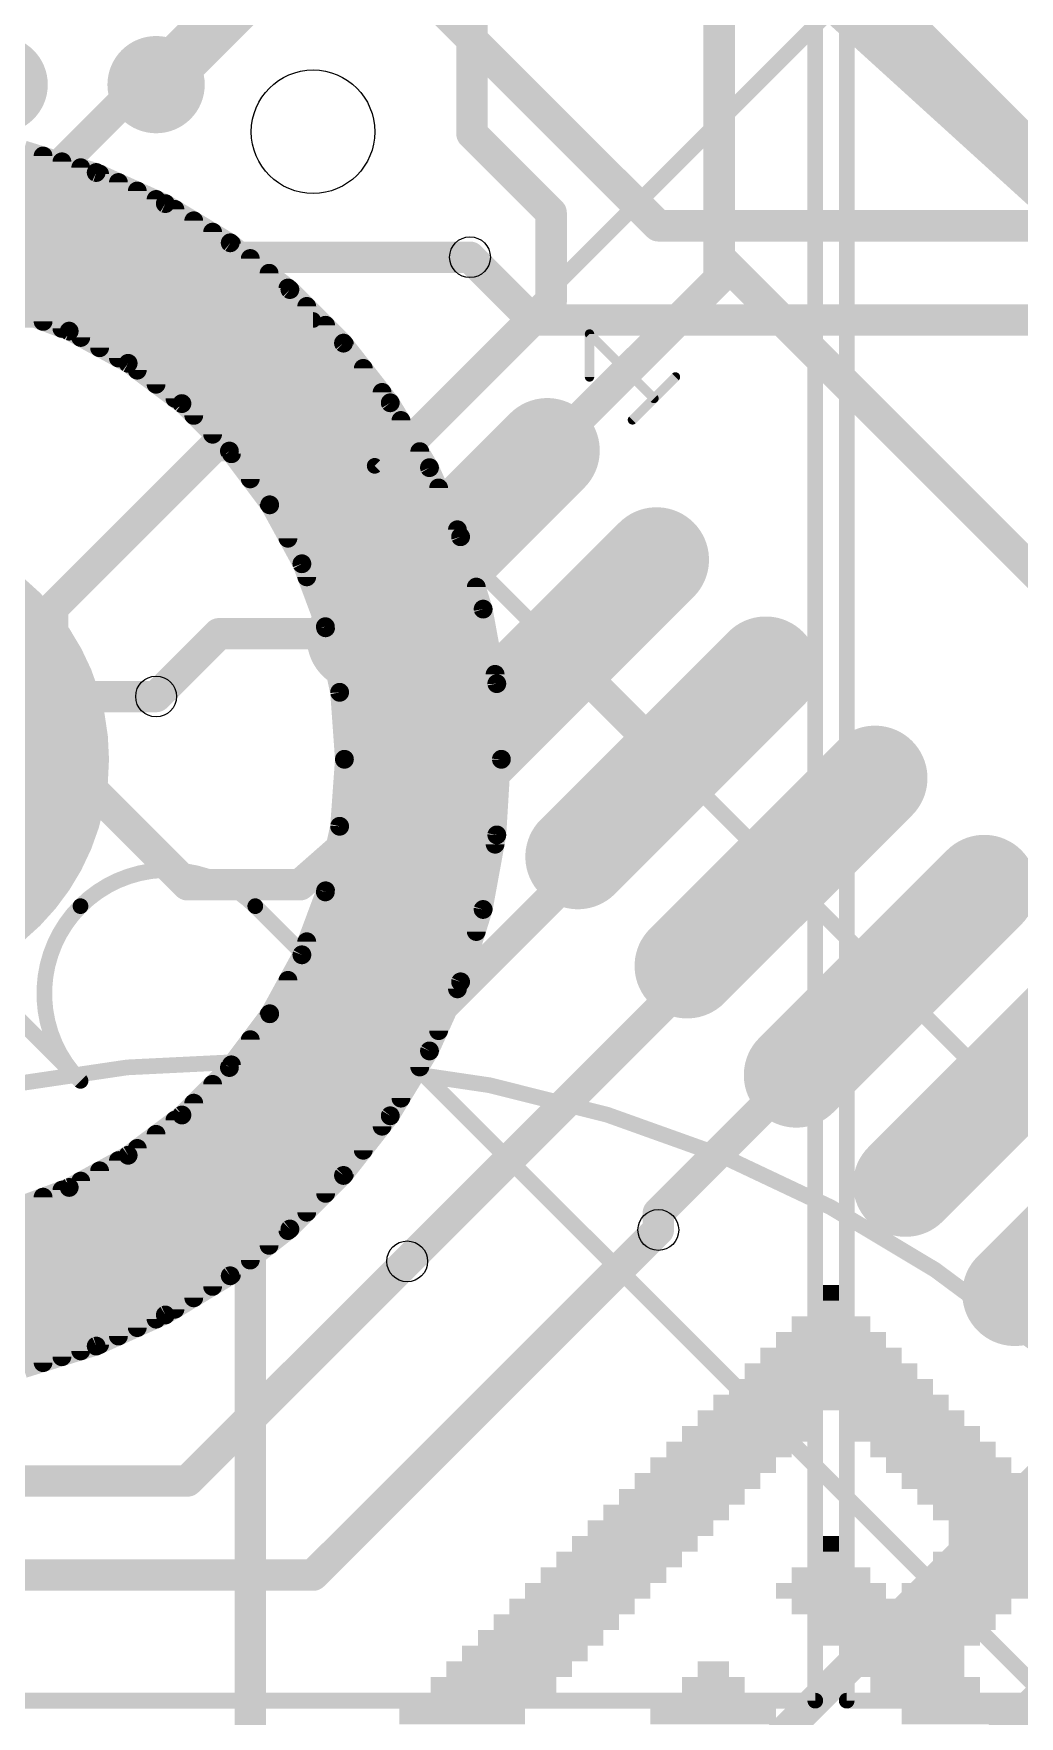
# Model space of a CAD drawing. Extents: x -0.14 to 1.59, y -0.14 to 1.59.
# Drawn here: x 0.471 to 0.785, y 0.725 to 1.261 of the extents above; entities that cross this region are included whole.
import ezdxf

# ---------------------------------------------------------------- set-up
doc = ezdxf.new("R2010")
doc.units = 0
for name, color, linetype in [('1', 14, 'CONTINUOUS'), ('16', 174, 'CONTINUOUS'), ('20', 178, 'CONTINUOUS'), ('21', 251, 'CONTINUOUS'), ('22', 251, 'CONTINUOUS'), ('26', 251, 'CONTINUOUS'), ('44', 251, 'CONTINUOUS')]:
    doc.layers.add(name, color=color, linetype=linetype)

# ---------------------------------------------------------------- blocks, each defined once
blk = doc.blocks.new('RECT')
blk.add_solid([(-0.5, -0.5), (0.5, -0.5), (-0.5, 0.5), (0.5, 0.5)])
blk = doc.blocks.new('PIE')
at = {"const_width": 0.5}
blk.add_lwpolyline([(0, -0.25, 1), (0, 0.25, 1), (0, -0.25)], format="xyb", dxfattribs=at)
blk = doc.blocks.new('RECT136000X480000R100')
at = {"const_width": 0.016732}
blk.add_lwpolyline([(0.008366, -0.042323), (0.008366, 0.042323, 0.414214), (0, 0.050689), (0, 0.050689, 0.414214), (-0.008366, 0.042323), (-0.008366, -0.042323, 0.414214), (0, -0.050689), (0, -0.050689, 0.414214)], format="xyb", close=True, dxfattribs=at)
blk.add_solid([(-0.001, -0.043323), (0.001, -0.043323), (-0.001, 0.043323), (0.001, 0.043323)])

msp = doc.modelspace()

# ---------------------------------------------------------------- linework, layer by layer
at = {"layer": '1'}
for points, const_width in [([(0.68937, 1.38), (0.68937, 1.19)], 0.01), ([(0.61063, 1.3), (0.61063, 1.22937)], 0.01), ([(0.73, 1.27), (0.84, 1.17)], 0.016), ([(0.515, 1.245), (0.54, 1.27)], 0.01), ([(0.51, 1.245), (0.515, 1.245)], 0.01), ([(0.61063, 1.22937), (0.635858, 1.204142)], 0.01), ([(0.48, 1.19), (0.46, 1.21)], 0.01), ([(0.635858, 1.204142), (0.635858, 1.175858)], 0.01), ([(0.61, 1.19), (0.48, 1.19)], 0.01), ([(0.68937, 1.19), (0.68937, 1.183143)], 0.01), ([(0.79937, 1.08), (0.68937, 1.19)], 0.01), ([(0.68937, 1.183143), (0.604688, 1.098461)], 0.01), ([(0.635858, 1.175858), (0.59, 1.13)], 0.01), ([(0.528861, 1.13), (0.477016, 1.078154)], 0.01), ([(0.59, 1.13), (0.528861, 1.13)], 0.01), ([(0.61063, 1.104403), (0.604688, 1.098461)], 0.01), ([(0.576227, 1.07), (0.604688, 1.098461)], 0.01), ([(0.477016, 1.078154), (0.477016, 1.032984)], 0.01), ([(0.53, 1.07), (0.51, 1.05)], 0.01), ([(0.576227, 1.07), (0.53, 1.07)], 0.01), ([(0.555824, 0.99), (0.639487, 1.063663)], 0.01), ([(0.639487, 1.063663), (0.674285, 1.028864)], 0.01), ([(0.477016, 1.032984), (0.52, 0.99)], 0.01), ([(0.674285, 1.028864), (0.674285, 1.024285)], 0.01), ([(0.674285, 1.024285), (0.54, 0.89)], 0.01), ([(0.709084, 0.994066), (0.709084, 0.989084)], 0.01), ([(0.52, 0.99), (0.555824, 0.99)], 0.01), ([(0.709084, 0.989084), (0.59, 0.87)], 0.01), ([(0.67, 0.885385), (0.743883, 0.959267)], 0.01), ([(0.54, 0.89), (0.54, 0.64)], 0.01), ([(0.67, 0.88), (0.67, 0.885385)], 0.01), ([(0.844872, 0.854872), (0.64, 0.65)], 0.01), ([(0.880073, 0.820073), (0.66, 0.6)], 0.01)]:
    msp.add_lwpolyline(points, dxfattribs=dict(at, const_width=const_width))
at = {"layer": '1', "const_width": 0.005}
for points in [[(0.51, 1.2475, 1), (0.51, 1.2425)], [(0.515, 1.2425, 1), (0.515, 1.2475)], [(0.513232, 1.246768, 1), (0.516768, 1.243232)], [(0.612398, 1.231138, 1), (0.608862, 1.227602)], [(0.60813, 1.22937, 1), (0.61313, 1.22937)], [(0.638358, 1.204142, 1), (0.633358, 1.204142)], [(0.63409, 1.202374, 1), (0.637626, 1.20591)], [(0.48, 1.1925, 1), (0.48, 1.1875)], [(0.478232, 1.188232, 1), (0.481768, 1.191768)], [(0.61, 1.1875, 1), (0.61, 1.1925)], [(0.69187, 1.19, 1), (0.68687, 1.19)], [(0.691138, 1.191768, 1), (0.687602, 1.188232)], [(0.68687, 1.19, 1), (0.69187, 1.19)], [(0.68687, 1.183143, 1), (0.69187, 1.183143)], [(0.691138, 1.181376, 1), (0.687602, 1.184911)], [(0.637626, 1.17409, 1), (0.63409, 1.177626)], [(0.633358, 1.175858, 1), (0.638358, 1.175858)], [(0.528861, 1.1325, 1), (0.528861, 1.1275)], [(0.530629, 1.128232, 1), (0.527093, 1.131768)], [(0.588232, 1.131768, 1), (0.591768, 1.128232)], [(0.59, 1.1275, 1), (0.59, 1.1325)], [(0.612398, 1.102635, 1), (0.608862, 1.106171)], [(0.60292, 1.100229, 1), (0.606456, 1.096694)], [(0.60292, 1.100229, 1), (0.606456, 1.096694)], [(0.606456, 1.096694, 1), (0.60292, 1.100229)], [(0.479516, 1.078154, 1), (0.474516, 1.078154)], [(0.475248, 1.079922, 1), (0.478783, 1.076387)], [(0.53, 1.0725, 1), (0.53, 1.0675)], [(0.531768, 1.068232, 1), (0.528232, 1.071768)], [(0.574459, 1.071768, 1), (0.577995, 1.068232)], [(0.576227, 1.0675, 1), (0.576227, 1.0725)], [(0.641255, 1.065431, 1), (0.637719, 1.061895)], [(0.641139, 1.061787, 1), (0.637835, 1.065539)], [(0.508232, 1.051768, 1), (0.511768, 1.048232)], [(0.478783, 1.034752, 1), (0.475248, 1.031217)], [(0.474516, 1.032984, 1), (0.479516, 1.032984)], [(0.676785, 1.028864, 1), (0.671785, 1.028864)], [(0.672518, 1.027097, 1), (0.676053, 1.030632)], [(0.671785, 1.024285, 1), (0.676785, 1.024285)], [(0.676053, 1.022518, 1), (0.672518, 1.026053)], [(0.711584, 0.994066, 1), (0.706584, 0.994066)], [(0.52, 0.9925, 1), (0.52, 0.9875)], [(0.518232, 0.988232, 1), (0.521768, 0.991768)], [(0.554172, 0.991876, 1), (0.557476, 0.988124)], [(0.555824, 0.9875, 1), (0.555824, 0.9925)], [(0.710852, 0.987316, 1), (0.707316, 0.990852)], [(0.706584, 0.989084, 1), (0.711584, 0.989084)], [(0.74565, 0.957499, 1), (0.742115, 0.961035)], [(0.5425, 0.89, 1), (0.5375, 0.89)], [(0.538232, 0.891768, 1), (0.541768, 0.888232)], [(0.6725, 0.885385, 1), (0.6675, 0.885385)], [(0.668232, 0.887152, 1), (0.671768, 0.883617)], [(0.6675, 0.88, 1), (0.6725, 0.88)], [(0.588232, 0.871768, 1), (0.591768, 0.868232)]]:
    msp.add_lwpolyline(points, format="xyb", dxfattribs=at)
at = {"layer": '16'}
for points, const_width in [([(0.84, 1.17), (0.73, 1.28)], 0.016), ([(0.53, 1.27), (0.46, 1.2)], 0.01), ([(0.67, 1.2), (0.6, 1.27)], 0.01), ([(0.467863, 1.224188), (0.490921, 1.217003)], 0.006), ([(0.467863, 1.224188), (0.490921, 1.217003)], 0.006), ([(0.468, 1.224146), (0.468, 1.171783)], 0.006), ([(0.468, 1.224146), (0.468, 1.171783)], 0.006), ([(0.474, 1.222276), (0.474, 1.169545)], 0.006), ([(0.474, 1.222276), (0.474, 1.169545)], 0.006), ([(0.48, 1.220406), (0.48, 1.167307)], 0.006), ([(0.48, 1.220406), (0.48, 1.167307)], 0.006), ([(0.486, 1.218537), (0.486, 1.164431)], 0.006), ([(0.486, 1.218537), (0.486, 1.164431)], 0.006), ([(0.490921, 1.217003), (0.512945, 1.207091)], 0.006), ([(0.490921, 1.217003), (0.512945, 1.207091)], 0.006), ([(0.492, 1.216518), (0.492, 1.161155)], 0.006), ([(0.492, 1.216518), (0.492, 1.161155)], 0.006), ([(0.498, 1.213817), (0.498, 1.157879)], 0.006), ([(0.498, 1.213817), (0.498, 1.157879)], 0.006), ([(0.504, 1.211117), (0.504, 1.154014)], 0.006), ([(0.504, 1.211117), (0.504, 1.154014)], 0.006), ([(0.51, 1.208416), (0.51, 1.149523)], 0.006), ([(0.51, 1.208416), (0.51, 1.149523)], 0.006), ([(0.512945, 1.207091), (0.533613, 1.194597)], 0.006), ([(0.512945, 1.207091), (0.533613, 1.194597)], 0.006), ([(0.516, 1.205244), (0.516, 1.145031)], 0.006), ([(0.516, 1.205244), (0.516, 1.145031)], 0.006), ([(0.46, 1.2), (0.5, 1.18)], 0.01), ([(0.522, 1.201617), (0.522, 1.139592)], 0.006), ([(0.522, 1.201617), (0.522, 1.139592)], 0.006), ([(0.82, 1.2), (0.67, 1.2)], 0.01), ([(0.528, 1.19799), (0.528, 1.133592)], 0.006), ([(0.528, 1.19799), (0.528, 1.133592)], 0.006), ([(0.533613, 1.194597), (0.552625, 1.179702)], 0.006), ([(0.533613, 1.194597), (0.552625, 1.179702)], 0.006), ([(0.534, 1.194294), (0.534, 1.127377)], 0.006), ([(0.534, 1.194294), (0.534, 1.127377)], 0.006), ([(0.54, 1.189593), (0.54, 1.119362)], 0.006), ([(0.54, 1.189593), (0.54, 1.119362)], 0.006), ([(0.63, 1.17), (0.61, 1.19)], 0.01), ([(0.546, 1.184892), (0.546, 1.111347)], 0.006), ([(0.546, 1.184892), (0.546, 1.111347)], 0.006), ([(0.5, 1.18), (0.59, 1.09)], 0.01), ([(0.552, 1.180191), (0.552, 1.100452)], 0.006), ([(0.552, 1.180191), (0.552, 1.100452)], 0.006), ([(0.552625, 1.179702), (0.569702, 1.162625)], 0.006), ([(0.552625, 1.179702), (0.569702, 1.162625)], 0.006), ([(0.482312, 1.166445), (0.46226, 1.173924)], 0.006), ([(0.482312, 1.166445), (0.46226, 1.173924)], 0.006), ([(0.558, 1.174327), (0.558, 1.088142)], 0.006), ([(0.558, 1.174327), (0.558, 1.088142)], 0.006), ([(0.83, 1.17), (0.63, 1.17)], 0.01), ([(0.501096, 1.156188), (0.482312, 1.166445)], 0.006), ([(0.501096, 1.156188), (0.482312, 1.166445)], 0.006), ([(0.564, 1.168327), (0.564, 1.07191)], 0.006), ([(0.564, 1.168327), (0.564, 1.07191)], 0.006), ([(0.569702, 1.162625), (0.584597, 1.143613)], 0.006), ([(0.569702, 1.162625), (0.584597, 1.143613)], 0.006), ([(0.57, 1.162244), (0.57, 1.03)], 0.006), ([(0.57, 1.162244), (0.57, 1.03)], 0.006), ([(0.518229, 1.143362), (0.501096, 1.156188)], 0.006), ([(0.518229, 1.143362), (0.501096, 1.156188)], 0.006), ([(0.576, 1.154586), (0.576, 0.905414)], 0.006), ([(0.576, 1.154586), (0.576, 0.905414)], 0.006), ([(0.582, 1.146928), (0.582, 0.913073)], 0.006), ([(0.582, 1.146928), (0.582, 0.913073)], 0.006), ([(0.533362, 1.128229), (0.518229, 1.143362)], 0.006), ([(0.533362, 1.128229), (0.518229, 1.143362)], 0.006), ([(0.584597, 1.143613), (0.597091, 1.122945)], 0.006), ([(0.584597, 1.143613), (0.597091, 1.122945)], 0.006), ([(0.588, 1.137983), (0.588, 0.922017)], 0.006), ([(0.588, 1.137983), (0.588, 0.922017)], 0.006), ([(0.546188, 1.111096), (0.533362, 1.128229)], 0.006), ([(0.546188, 1.111096), (0.533362, 1.128229)], 0.006), ([(0.594, 1.128058), (0.594, 0.931942)], 0.006), ([(0.594, 1.128058), (0.594, 0.931942)], 0.006), ([(0.597091, 1.122945), (0.607003, 1.100921)], 0.006), ([(0.597091, 1.122945), (0.607003, 1.100921)], 0.006), ([(0.6, 1.116482), (0.6, 0.943519)], 0.006), ([(0.6, 1.116482), (0.6, 0.943519)], 0.006), ([(0.556445, 1.092312), (0.546188, 1.111096)], 0.006), ([(0.556445, 1.092312), (0.546188, 1.111096)], 0.006), ([(0.606, 1.10315), (0.606, 0.95685)], 0.006), ([(0.606, 1.10315), (0.606, 0.95685)], 0.006), ([(0.607003, 1.100921), (0.614188, 1.077863)], 0.006), ([(0.607003, 1.100921), (0.614188, 1.077863)], 0.006), ([(0.563924, 1.07226), (0.556445, 1.092312)], 0.006), ([(0.563924, 1.07226), (0.556445, 1.092312)], 0.006), ([(0.59, 1.09), (0.59, 1.035)], 0.01), ([(0.612, 1.084886), (0.612, 0.975114)], 0.006), ([(0.612, 1.084886), (0.612, 0.975114)], 0.006), ([(0.614188, 1.077863), (0.618542, 1.054107)], 0.006), ([(0.614188, 1.077863), (0.618542, 1.054107)], 0.006), ([(0.568473, 1.051347), (0.563924, 1.07226)], 0.006), ([(0.568473, 1.051347), (0.563924, 1.07226)], 0.006), ([(0.618, 1.057064), (0.618, 1.002936)], 0.006), ([(0.618, 1.057064), (0.618, 1.002936)], 0.006), ([(0.618542, 1.054107), (0.62, 1.03)], 0.006), ([(0.618542, 1.054107), (0.62, 1.03)], 0.006), ([(0.51, 1.05), (0.44, 1.05)], 0.01), ([(0.57, 1.03), (0.568473, 1.051347)], 0.006), ([(0.57, 1.03), (0.568473, 1.051347)], 0.006), ([(0.57, 1.005), (0.595, 1.03)], 0.01), ([(0.59, 1.035), (0.595, 1.03)], 0.01), ([(0.568473, 1.008653), (0.57, 1.03)], 0.006), ([(0.568473, 1.008653), (0.57, 1.03)], 0.006), ([(0.57, 1.03), (0.57, 0.897756)], 0.006), ([(0.57, 1.03), (0.57, 0.897756)], 0.006), ([(0.62, 1.03), (0.618542, 1.005893)], 0.006), ([(0.62, 1.03), (0.618542, 1.005893)], 0.006), ([(0.563924, 0.98774), (0.568473, 1.008653)], 0.006), ([(0.563924, 0.98774), (0.568473, 1.008653)], 0.006), ([(0.57, 0.92), (0.57, 1.005)], 0.01), ([(0.618542, 1.005893), (0.614188, 0.982137)], 0.006), ([(0.618542, 1.005893), (0.614188, 0.982137)], 0.006), ([(0.556445, 0.967688), (0.563924, 0.98774)], 0.006), ([(0.556445, 0.967688), (0.563924, 0.98774)], 0.006), ([(0.564, 0.98809), (0.564, 0.891673)], 0.006), ([(0.564, 0.98809), (0.564, 0.891673)], 0.006), ([(0.614188, 0.982137), (0.607003, 0.959079)], 0.006), ([(0.614188, 0.982137), (0.607003, 0.959079)], 0.006), ([(0.546188, 0.948904), (0.556445, 0.967688)], 0.006), ([(0.546188, 0.948904), (0.556445, 0.967688)], 0.006), ([(0.558, 0.971857), (0.558, 0.885673)], 0.006), ([(0.558, 0.971857), (0.558, 0.885673)], 0.006), ([(0.552, 0.959548), (0.552, 0.879809)], 0.006), ([(0.552, 0.959548), (0.552, 0.879809)], 0.006), ([(0.607003, 0.959079), (0.597091, 0.937055)], 0.006), ([(0.607003, 0.959079), (0.597091, 0.937055)], 0.006), ([(0.533362, 0.931771), (0.546188, 0.948904)], 0.006), ([(0.533362, 0.931771), (0.546188, 0.948904)], 0.006), ([(0.546, 0.948653), (0.546, 0.875108)], 0.006), ([(0.546, 0.948653), (0.546, 0.875108)], 0.006), ([(0.54, 0.940638), (0.54, 0.870407)], 0.006), ([(0.54, 0.940638), (0.54, 0.870407)], 0.006), ([(0.597091, 0.937055), (0.584597, 0.916387)], 0.006), ([(0.597091, 0.937055), (0.584597, 0.916387)], 0.006), ([(0.518229, 0.916638), (0.533362, 0.931771)], 0.006), ([(0.518229, 0.916638), (0.533362, 0.931771)], 0.006), ([(0.534, 0.932623), (0.534, 0.865706)], 0.006), ([(0.534, 0.932623), (0.534, 0.865706)], 0.006), ([(0.528, 0.926408), (0.528, 0.86201)], 0.006), ([(0.528, 0.926408), (0.528, 0.86201)], 0.006), ([(0.5, 0.85), (0.57, 0.92)], 0.01), ([(0.522, 0.920408), (0.522, 0.858383)], 0.006), ([(0.522, 0.920408), (0.522, 0.858383)], 0.006), ([(0.501096, 0.903812), (0.518229, 0.916638)], 0.006), ([(0.501096, 0.903812), (0.518229, 0.916638)], 0.006), ([(0.516, 0.914969), (0.516, 0.854756)], 0.006), ([(0.516, 0.914969), (0.516, 0.854756)], 0.006), ([(0.584597, 0.916387), (0.569702, 0.897375)], 0.006), ([(0.584597, 0.916387), (0.569702, 0.897375)], 0.006), ([(0.51, 0.910477), (0.51, 0.851584)], 0.006), ([(0.51, 0.910477), (0.51, 0.851584)], 0.006), ([(0.482312, 0.893555), (0.501096, 0.903812)], 0.006), ([(0.482312, 0.893555), (0.501096, 0.903812)], 0.006), ([(0.504, 0.905986), (0.504, 0.848883)], 0.006), ([(0.504, 0.905986), (0.504, 0.848883)], 0.006), ([(0.492, 0.898845), (0.492, 0.843483)], 0.006), ([(0.492, 0.898845), (0.492, 0.843483)], 0.006), ([(0.498, 0.902121), (0.498, 0.846183)], 0.006), ([(0.498, 0.902121), (0.498, 0.846183)], 0.006), ([(0.46226, 0.886076), (0.482312, 0.893555)], 0.006), ([(0.46226, 0.886076), (0.482312, 0.893555)], 0.006), ([(0.48, 0.892693), (0.48, 0.839594)], 0.006), ([(0.48, 0.892693), (0.48, 0.839594)], 0.006), ([(0.486, 0.895569), (0.486, 0.841463)], 0.006), ([(0.486, 0.895569), (0.486, 0.841463)], 0.006), ([(0.569702, 0.897375), (0.552625, 0.880298)], 0.006), ([(0.569702, 0.897375), (0.552625, 0.880298)], 0.006), ([(0.468, 0.888217), (0.468, 0.835854)], 0.006), ([(0.468, 0.888217), (0.468, 0.835854)], 0.006), ([(0.474, 0.890455), (0.474, 0.837724)], 0.006), ([(0.474, 0.890455), (0.474, 0.837724)], 0.006), ([(0.56, 0.77), (0.67, 0.88)], 0.01), ([(0.552625, 0.880298), (0.533613, 0.865403)], 0.006), ([(0.552625, 0.880298), (0.533613, 0.865403)], 0.006), ([(0.52, 0.8), (0.59, 0.87)], 0.01), ([(0.533613, 0.865403), (0.512945, 0.852909)], 0.006), ([(0.533613, 0.865403), (0.512945, 0.852909)], 0.006), ([(0.42, 0.85), (0.5, 0.85)], 0.01), ([(0.512945, 0.852909), (0.490921, 0.842997)], 0.006), ([(0.512945, 0.852909), (0.490921, 0.842997)], 0.006), ([(0.490921, 0.842997), (0.467863, 0.835812)], 0.006), ([(0.490921, 0.842997), (0.467863, 0.835812)], 0.006), ([(0.44, 0.8), (0.52, 0.8)], 0.01), ([(0.33, 0.77), (0.56, 0.77)], 0.01)]:
    msp.add_lwpolyline(points, dxfattribs=dict(at, const_width=const_width))
for points, const_width in [([(0.4755, 1.222276, 1), (0.4725, 1.222276)], 0.003), ([(0.4755, 1.222276, 1), (0.4725, 1.222276)], 0.003), ([(0.4815, 1.220406, 1), (0.4785, 1.220406)], 0.003), ([(0.4815, 1.220406, 1), (0.4785, 1.220406)], 0.003), ([(0.4875, 1.218537, 1), (0.4845, 1.218537)], 0.003), ([(0.4875, 1.218537, 1), (0.4845, 1.218537)], 0.003), ([(0.491537, 1.218371, 1), (0.490305, 1.215635)], 0.003), ([(0.491537, 1.218371, 1), (0.490305, 1.215635)], 0.003), ([(0.490475, 1.215571, 1), (0.491367, 1.218435)], 0.003), ([(0.490475, 1.215571, 1), (0.491367, 1.218435)], 0.003), ([(0.4935, 1.216518, 1), (0.4905, 1.216518)], 0.003), ([(0.4935, 1.216518, 1), (0.4905, 1.216518)], 0.003), ([(0.4995, 1.213817, 1), (0.4965, 1.213817)], 0.003), ([(0.4995, 1.213817, 1), (0.4965, 1.213817)], 0.003), ([(0.5055, 1.211117, 1), (0.5025, 1.211117)], 0.003), ([(0.5055, 1.211117, 1), (0.5025, 1.211117)], 0.003), ([(0.5115, 1.208416, 1), (0.5085, 1.208416)], 0.003), ([(0.5115, 1.208416, 1), (0.5085, 1.208416)], 0.003), ([(0.513721, 1.208375, 1), (0.512169, 1.205807)], 0.003), ([(0.513721, 1.208375, 1), (0.512169, 1.205807)], 0.003), ([(0.512329, 1.205723, 1), (0.51356, 1.208459)], 0.003), ([(0.512329, 1.205723, 1), (0.51356, 1.208459)], 0.003), ([(0.5175, 1.205244, 1), (0.5145, 1.205244)], 0.003), ([(0.5175, 1.205244, 1), (0.5145, 1.205244)], 0.003), ([(0.5235, 1.201617, 1), (0.5205, 1.201617)], 0.003), ([(0.5235, 1.201617, 1), (0.5205, 1.201617)], 0.003), ([(0.67, 1.2025, 1), (0.67, 1.1975)], 0.005), ([(0.668232, 1.198232, 1), (0.671768, 1.201768)], 0.005), ([(0.5295, 1.19799, 1), (0.5265, 1.19799)], 0.003), ([(0.5295, 1.19799, 1), (0.5265, 1.19799)], 0.003), ([(0.534538, 1.195778, 1), (0.532688, 1.193416)], 0.003), ([(0.534538, 1.195778, 1), (0.532688, 1.193416)], 0.003), ([(0.5355, 1.194294, 1), (0.5325, 1.194294)], 0.003), ([(0.5355, 1.194294, 1), (0.5325, 1.194294)], 0.003), ([(0.532837, 1.193313, 1), (0.534389, 1.195881)], 0.003), ([(0.532837, 1.193313, 1), (0.534389, 1.195881)], 0.003), ([(0.5415, 1.189593, 1), (0.5385, 1.189593)], 0.003), ([(0.5415, 1.189593, 1), (0.5385, 1.189593)], 0.003), ([(0.611768, 1.191768, 1), (0.608232, 1.188232)], 0.005), ([(0.5475, 1.184892, 1), (0.5445, 1.184892)], 0.003), ([(0.5475, 1.184892, 1), (0.5445, 1.184892)], 0.003), ([(0.501768, 1.181768, 1), (0.498232, 1.178232)], 0.005), ([(0.498882, 1.177764, 1), (0.501118, 1.182236)], 0.005), ([(0.5535, 1.180191, 1), (0.5505, 1.180191)], 0.003), ([(0.5535, 1.180191, 1), (0.5505, 1.180191)], 0.003), ([(0.553685, 1.180763, 1), (0.551564, 1.178641)], 0.003), ([(0.553685, 1.180763, 1), (0.551564, 1.178641)], 0.003), ([(0.551699, 1.178521, 1), (0.55355, 1.180883)], 0.003), ([(0.551699, 1.178521, 1), (0.55355, 1.180883)], 0.003), ([(0.5595, 1.174327, 1), (0.5565, 1.174327)], 0.003), ([(0.5595, 1.174327, 1), (0.5565, 1.174327)], 0.003), ([(0.63, 1.1725, 1), (0.63, 1.1675)], 0.005), ([(0.4725, 1.169545, 1), (0.4755, 1.169545)], 0.003), ([(0.4725, 1.169545, 1), (0.4755, 1.169545)], 0.003), ([(0.483031, 1.167761, 1), (0.481593, 1.165128)], 0.003), ([(0.483031, 1.167761, 1), (0.481593, 1.165128)], 0.003), ([(0.481788, 1.165039, 1), (0.482836, 1.16785)], 0.003), ([(0.481788, 1.165039, 1), (0.482836, 1.16785)], 0.003), ([(0.5655, 1.168327, 1), (0.5625, 1.168327)], 0.003), ([(0.5655, 1.168327, 1), (0.5625, 1.168327)], 0.003), ([(0.628232, 1.168232, 1), (0.631768, 1.171768)], 0.005), ([(0.4785, 1.167307, 1), (0.4815, 1.167307)], 0.003), ([(0.4785, 1.167307, 1), (0.4815, 1.167307)], 0.003), ([(0.4845, 1.164431, 1), (0.4875, 1.164431)], 0.003), ([(0.4845, 1.164431, 1), (0.4875, 1.164431)], 0.003), ([(0.570883, 1.16355, 1), (0.568521, 1.161699)], 0.003), ([(0.570883, 1.16355, 1), (0.568521, 1.161699)], 0.003), ([(0.5715, 1.162244, 1), (0.5685, 1.162244)], 0.003), ([(0.5715, 1.162244, 1), (0.5685, 1.162244)], 0.003), ([(0.568641, 1.161564, 1), (0.570763, 1.163685)], 0.003), ([(0.568641, 1.161564, 1), (0.570763, 1.163685)], 0.003), ([(0.4905, 1.161155, 1), (0.4935, 1.161155)], 0.003), ([(0.4905, 1.161155, 1), (0.4935, 1.161155)], 0.003), ([(0.4965, 1.157879, 1), (0.4995, 1.157879)], 0.003), ([(0.4965, 1.157879, 1), (0.4995, 1.157879)], 0.003), ([(0.501995, 1.157389, 1), (0.500197, 1.154987)], 0.003), ([(0.501995, 1.157389, 1), (0.500197, 1.154987)], 0.003), ([(0.500377, 1.154871, 1), (0.501815, 1.157505)], 0.003), ([(0.500377, 1.154871, 1), (0.501815, 1.157505)], 0.003), ([(0.5025, 1.154014, 1), (0.5055, 1.154014)], 0.003), ([(0.5025, 1.154014, 1), (0.5055, 1.154014)], 0.003), ([(0.5775, 1.154586, 1), (0.5745, 1.154586)], 0.003), ([(0.5775, 1.154586, 1), (0.5745, 1.154586)], 0.003), ([(0.5085, 1.149523, 1), (0.5115, 1.149523)], 0.003), ([(0.5085, 1.149523, 1), (0.5115, 1.149523)], 0.003), ([(0.5835, 1.146928, 1), (0.5805, 1.146928)], 0.003), ([(0.5835, 1.146928, 1), (0.5805, 1.146928)], 0.003), ([(0.5145, 1.145031, 1), (0.5175, 1.145031)], 0.003), ([(0.5145, 1.145031, 1), (0.5175, 1.145031)], 0.003), ([(0.51929, 1.144423, 1), (0.517168, 1.142302)], 0.003), ([(0.51929, 1.144423, 1), (0.517168, 1.142302)], 0.003), ([(0.51733, 1.142162, 1), (0.519128, 1.144563)], 0.003), ([(0.51733, 1.142162, 1), (0.519128, 1.144563)], 0.003), ([(0.585881, 1.144389, 1), (0.583313, 1.142837)], 0.003), ([(0.585881, 1.144389, 1), (0.583313, 1.142837)], 0.003), ([(0.583416, 1.142688, 1), (0.585778, 1.144538)], 0.003), ([(0.583416, 1.142688, 1), (0.585778, 1.144538)], 0.003), ([(0.5205, 1.139592, 1), (0.5235, 1.139592)], 0.003), ([(0.5205, 1.139592, 1), (0.5235, 1.139592)], 0.003), ([(0.5895, 1.137983, 1), (0.5865, 1.137983)], 0.003), ([(0.5895, 1.137983, 1), (0.5865, 1.137983)], 0.003), ([(0.5265, 1.133592, 1), (0.5295, 1.133592)], 0.003), ([(0.5265, 1.133592, 1), (0.5295, 1.133592)], 0.003), ([(0.534563, 1.129128, 1), (0.532162, 1.12733)], 0.003), ([(0.534563, 1.129128, 1), (0.532162, 1.12733)], 0.003), ([(0.532302, 1.127168, 1), (0.534423, 1.12929)], 0.003), ([(0.532302, 1.127168, 1), (0.534423, 1.12929)], 0.003), ([(0.5325, 1.127377, 1), (0.5355, 1.127377)], 0.003), ([(0.5325, 1.127377, 1), (0.5355, 1.127377)], 0.003), ([(0.5955, 1.128058, 1), (0.5925, 1.128058)], 0.003), ([(0.5955, 1.128058, 1), (0.5925, 1.128058)], 0.003), ([(0.5385, 1.119362, 1), (0.5415, 1.119362)], 0.003), ([(0.5385, 1.119362, 1), (0.5415, 1.119362)], 0.003), ([(0.598459, 1.12356, 1), (0.595723, 1.122329)], 0.003), ([(0.598459, 1.12356, 1), (0.595723, 1.122329)], 0.003), ([(0.595807, 1.122169, 1), (0.598375, 1.123721)], 0.003), ([(0.595807, 1.122169, 1), (0.598375, 1.123721)], 0.003), ([(0.6015, 1.116482, 1), (0.5985, 1.116482)], 0.003), ([(0.6015, 1.116482, 1), (0.5985, 1.116482)], 0.003), ([(0.5445, 1.111347, 1), (0.5475, 1.111347)], 0.003), ([(0.5445, 1.111347, 1), (0.5475, 1.111347)], 0.003), ([(0.547505, 1.111815, 1), (0.544871, 1.110377)], 0.003), ([(0.547505, 1.111815, 1), (0.544871, 1.110377)], 0.003), ([(0.544987, 1.110197, 1), (0.547389, 1.111995)], 0.003), ([(0.544987, 1.110197, 1), (0.547389, 1.111995)], 0.003), ([(0.6075, 1.10315, 1), (0.6045, 1.10315)], 0.003), ([(0.6075, 1.10315, 1), (0.6045, 1.10315)], 0.003), ([(0.5505, 1.100452, 1), (0.5535, 1.100452)], 0.003), ([(0.5505, 1.100452, 1), (0.5535, 1.100452)], 0.003), ([(0.608435, 1.101367, 1), (0.605571, 1.100475)], 0.003), ([(0.608435, 1.101367, 1), (0.605571, 1.100475)], 0.003), ([(0.605635, 1.100305, 1), (0.608371, 1.101537)], 0.003), ([(0.605635, 1.100305, 1), (0.608371, 1.101537)], 0.003), ([(0.55785, 1.092836, 1), (0.555039, 1.091788)], 0.003), ([(0.55785, 1.092836, 1), (0.555039, 1.091788)], 0.003), ([(0.555128, 1.091593, 1), (0.557761, 1.093031)], 0.003), ([(0.555128, 1.091593, 1), (0.557761, 1.093031)], 0.003), ([(0.5925, 1.09, 1), (0.5875, 1.09)], 0.005), ([(0.588232, 1.088232, 1), (0.591768, 1.091768)], 0.005), ([(0.5565, 1.088142, 1), (0.5595, 1.088142)], 0.003), ([(0.5565, 1.088142, 1), (0.5595, 1.088142)], 0.003), ([(0.6135, 1.084886, 1), (0.6105, 1.084886)], 0.003), ([(0.6135, 1.084886, 1), (0.6105, 1.084886)], 0.003), ([(0.615664, 1.078134, 1), (0.612713, 1.077593)], 0.003), ([(0.615664, 1.078134, 1), (0.612713, 1.077593)], 0.003), ([(0.612756, 1.077417, 1), (0.61562, 1.078309)], 0.003), ([(0.612756, 1.077417, 1), (0.61562, 1.078309)], 0.003), ([(0.56539, 1.072579, 1), (0.562458, 1.071941)], 0.003), ([(0.56539, 1.072579, 1), (0.562458, 1.071941)], 0.003), ([(0.5625, 1.07191, 1), (0.5655, 1.07191)], 0.003), ([(0.5625, 1.07191, 1), (0.5655, 1.07191)], 0.003), ([(0.562519, 1.071736, 1), (0.565329, 1.072784)], 0.003), ([(0.562519, 1.071736, 1), (0.565329, 1.072784)], 0.003), ([(0.6195, 1.057064, 1), (0.6165, 1.057064)], 0.003), ([(0.6195, 1.057064, 1), (0.6165, 1.057064)], 0.003), ([(0.620039, 1.054198, 1), (0.617045, 1.054017)], 0.003), ([(0.620039, 1.054198, 1), (0.617045, 1.054017)], 0.003), ([(0.51, 1.0475, 1), (0.51, 1.0525)], 0.005), ([(0.569969, 1.051454, 1), (0.566977, 1.05124)], 0.003), ([(0.569969, 1.051454, 1), (0.566977, 1.05124)], 0.003), ([(0.567007, 1.051028, 1), (0.569939, 1.051666)], 0.003), ([(0.567007, 1.051028, 1), (0.569939, 1.051666)], 0.003), ([(0.617066, 1.053837, 1), (0.620017, 1.054378)], 0.003), ([(0.617066, 1.053837, 1), (0.620017, 1.054378)], 0.003), ([(0.591768, 1.036768, 1), (0.588232, 1.033232)], 0.005), ([(0.5875, 1.035, 1), (0.5925, 1.035)], 0.005), ([(0.596768, 1.028232, 1), (0.593232, 1.031768)], 0.005), ([(0.5715, 1.03, 1), (0.5685, 1.03)], 0.003), ([(0.5715, 1.03, 1), (0.5685, 1.03)], 0.003), ([(0.5685, 1.03, 1), (0.5715, 1.03)], 0.003), ([(0.5685, 1.03, 1), (0.5715, 1.03)], 0.003), ([(0.571496, 1.029893, 1), (0.568504, 1.030107)], 0.003), ([(0.571496, 1.029893, 1), (0.568504, 1.030107)], 0.003), ([(0.568504, 1.029893, 1), (0.571496, 1.030107)], 0.003), ([(0.568504, 1.029893, 1), (0.571496, 1.030107)], 0.003), ([(0.593232, 1.028232, 1), (0.596768, 1.031768)], 0.005), ([(0.621497, 1.029909, 1), (0.618503, 1.030091)], 0.003), ([(0.621497, 1.029909, 1), (0.618503, 1.030091)], 0.003), ([(0.618503, 1.029909, 1), (0.621497, 1.030091)], 0.003), ([(0.618503, 1.029909, 1), (0.621497, 1.030091)], 0.003), ([(0.5725, 1.005, 1), (0.5675, 1.005)], 0.005), ([(0.568232, 1.006768, 1), (0.571768, 1.003232)], 0.005), ([(0.566977, 1.00876, 1), (0.569969, 1.008546)], 0.003), ([(0.566977, 1.00876, 1), (0.569969, 1.008546)], 0.003), ([(0.569939, 1.008334, 1), (0.567007, 1.008972)], 0.003), ([(0.569939, 1.008334, 1), (0.567007, 1.008972)], 0.003), ([(0.620017, 1.005622, 1), (0.617066, 1.006163)], 0.003), ([(0.620017, 1.005622, 1), (0.617066, 1.006163)], 0.003), ([(0.6165, 1.002936, 1), (0.6195, 1.002936)], 0.003), ([(0.6165, 1.002936, 1), (0.6195, 1.002936)], 0.003), ([(0.617045, 1.005983, 1), (0.620039, 1.005802)], 0.003), ([(0.617045, 1.005983, 1), (0.620039, 1.005802)], 0.003), ([(0.562458, 0.988059, 1), (0.56539, 0.987421)], 0.003), ([(0.562458, 0.988059, 1), (0.56539, 0.987421)], 0.003), ([(0.5655, 0.98809, 1), (0.5625, 0.98809)], 0.003), ([(0.5655, 0.98809, 1), (0.5625, 0.98809)], 0.003), ([(0.565329, 0.987216, 1), (0.562519, 0.988264)], 0.003), ([(0.565329, 0.987216, 1), (0.562519, 0.988264)], 0.003), ([(0.612713, 0.982407, 1), (0.615664, 0.981866)], 0.003), ([(0.612713, 0.982407, 1), (0.615664, 0.981866)], 0.003), ([(0.61562, 0.981691, 1), (0.612756, 0.982583)], 0.003), ([(0.61562, 0.981691, 1), (0.612756, 0.982583)], 0.003), ([(0.6105, 0.975114, 1), (0.6135, 0.975114)], 0.003), ([(0.6105, 0.975114, 1), (0.6135, 0.975114)], 0.003), ([(0.557761, 0.966969, 1), (0.555128, 0.968407)], 0.003), ([(0.557761, 0.966969, 1), (0.555128, 0.968407)], 0.003), ([(0.5595, 0.971857, 1), (0.5565, 0.971857)], 0.003), ([(0.5595, 0.971857, 1), (0.5565, 0.971857)], 0.003), ([(0.555039, 0.968212, 1), (0.55785, 0.967164)], 0.003), ([(0.555039, 0.968212, 1), (0.55785, 0.967164)], 0.003), ([(0.5535, 0.959548, 1), (0.5505, 0.959548)], 0.003), ([(0.5535, 0.959548, 1), (0.5505, 0.959548)], 0.003), ([(0.605571, 0.959525, 1), (0.608435, 0.958633)], 0.003), ([(0.605571, 0.959525, 1), (0.608435, 0.958633)], 0.003), ([(0.608371, 0.958463, 1), (0.605635, 0.959695)], 0.003), ([(0.608371, 0.958463, 1), (0.605635, 0.959695)], 0.003), ([(0.6045, 0.95685, 1), (0.6075, 0.95685)], 0.003), ([(0.6045, 0.95685, 1), (0.6075, 0.95685)], 0.003), ([(0.5475, 0.948653, 1), (0.5445, 0.948653)], 0.003), ([(0.5475, 0.948653, 1), (0.5445, 0.948653)], 0.003), ([(0.544871, 0.949623, 1), (0.547505, 0.948185)], 0.003), ([(0.544871, 0.949623, 1), (0.547505, 0.948185)], 0.003), ([(0.547389, 0.948005, 1), (0.544987, 0.949803)], 0.003), ([(0.547389, 0.948005, 1), (0.544987, 0.949803)], 0.003), ([(0.5985, 0.943519, 1), (0.6015, 0.943519)], 0.003), ([(0.5985, 0.943519, 1), (0.6015, 0.943519)], 0.003), ([(0.5415, 0.940638, 1), (0.5385, 0.940638)], 0.003), ([(0.5415, 0.940638, 1), (0.5385, 0.940638)], 0.003), ([(0.595723, 0.937671, 1), (0.598459, 0.93644)], 0.003), ([(0.595723, 0.937671, 1), (0.598459, 0.93644)], 0.003), ([(0.598375, 0.936279, 1), (0.595807, 0.937831)], 0.003), ([(0.598375, 0.936279, 1), (0.595807, 0.937831)], 0.003), ([(0.532162, 0.93267, 1), (0.534563, 0.930872)], 0.003), ([(0.532162, 0.93267, 1), (0.534563, 0.930872)], 0.003), ([(0.534423, 0.93071, 1), (0.532302, 0.932832)], 0.003), ([(0.534423, 0.93071, 1), (0.532302, 0.932832)], 0.003), ([(0.5355, 0.932623, 1), (0.5325, 0.932623)], 0.003), ([(0.5355, 0.932623, 1), (0.5325, 0.932623)], 0.003), ([(0.5925, 0.931942, 1), (0.5955, 0.931942)], 0.003), ([(0.5925, 0.931942, 1), (0.5955, 0.931942)], 0.003), ([(0.5295, 0.926408, 1), (0.5265, 0.926408)], 0.003), ([(0.5295, 0.926408, 1), (0.5265, 0.926408)], 0.003), ([(0.5235, 0.920408, 1), (0.5205, 0.920408)], 0.003), ([(0.5235, 0.920408, 1), (0.5205, 0.920408)], 0.003), ([(0.5675, 0.92, 1), (0.5725, 0.92)], 0.005), ([(0.571768, 0.918232, 1), (0.568232, 0.921768)], 0.005), ([(0.5865, 0.922017, 1), (0.5895, 0.922017)], 0.003), ([(0.5865, 0.922017, 1), (0.5895, 0.922017)], 0.003), ([(0.5175, 0.914969, 1), (0.5145, 0.914969)], 0.003), ([(0.5175, 0.914969, 1), (0.5145, 0.914969)], 0.003), ([(0.517168, 0.917698, 1), (0.51929, 0.915577)], 0.003), ([(0.517168, 0.917698, 1), (0.51929, 0.915577)], 0.003), ([(0.519128, 0.915437, 1), (0.51733, 0.917838)], 0.003), ([(0.519128, 0.915437, 1), (0.51733, 0.917838)], 0.003), ([(0.583313, 0.917163, 1), (0.585881, 0.915611)], 0.003), ([(0.583313, 0.917163, 1), (0.585881, 0.915611)], 0.003), ([(0.585778, 0.915462, 1), (0.583416, 0.917312)], 0.003), ([(0.585778, 0.915462, 1), (0.583416, 0.917312)], 0.003), ([(0.5115, 0.910477, 1), (0.5085, 0.910477)], 0.003), ([(0.5115, 0.910477, 1), (0.5085, 0.910477)], 0.003), ([(0.5805, 0.913073, 1), (0.5835, 0.913073)], 0.003), ([(0.5805, 0.913073, 1), (0.5835, 0.913073)], 0.003), ([(0.500197, 0.905013, 1), (0.501995, 0.902611)], 0.003), ([(0.500197, 0.905013, 1), (0.501995, 0.902611)], 0.003), ([(0.501815, 0.902495, 1), (0.500377, 0.905129)], 0.003), ([(0.501815, 0.902495, 1), (0.500377, 0.905129)], 0.003), ([(0.5055, 0.905986, 1), (0.5025, 0.905986)], 0.003), ([(0.5055, 0.905986, 1), (0.5025, 0.905986)], 0.003), ([(0.5745, 0.905414, 1), (0.5775, 0.905414)], 0.003), ([(0.5745, 0.905414, 1), (0.5775, 0.905414)], 0.003), ([(0.4935, 0.898845, 1), (0.4905, 0.898845)], 0.003), ([(0.4935, 0.898845, 1), (0.4905, 0.898845)], 0.003), ([(0.4995, 0.902121, 1), (0.4965, 0.902121)], 0.003), ([(0.4995, 0.902121, 1), (0.4965, 0.902121)], 0.003), ([(0.4815, 0.892693, 1), (0.4785, 0.892693)], 0.003), ([(0.4815, 0.892693, 1), (0.4785, 0.892693)], 0.003), ([(0.481593, 0.894872, 1), (0.483031, 0.892239)], 0.003), ([(0.481593, 0.894872, 1), (0.483031, 0.892239)], 0.003), ([(0.482836, 0.89215, 1), (0.481788, 0.894961)], 0.003), ([(0.482836, 0.89215, 1), (0.481788, 0.894961)], 0.003), ([(0.4875, 0.895569, 1), (0.4845, 0.895569)], 0.003), ([(0.4875, 0.895569, 1), (0.4845, 0.895569)], 0.003), ([(0.568521, 0.898301, 1), (0.570883, 0.89645)], 0.003), ([(0.568521, 0.898301, 1), (0.570883, 0.89645)], 0.003), ([(0.5685, 0.897756, 1), (0.5715, 0.897756)], 0.003), ([(0.5685, 0.897756, 1), (0.5715, 0.897756)], 0.003), ([(0.570763, 0.896315, 1), (0.568641, 0.898436)], 0.003), ([(0.570763, 0.896315, 1), (0.568641, 0.898436)], 0.003), ([(0.4755, 0.890455, 1), (0.4725, 0.890455)], 0.003), ([(0.4755, 0.890455, 1), (0.4725, 0.890455)], 0.003), ([(0.5625, 0.891673, 1), (0.5655, 0.891673)], 0.003), ([(0.5625, 0.891673, 1), (0.5655, 0.891673)], 0.003), ([(0.5565, 0.885673, 1), (0.5595, 0.885673)], 0.003), ([(0.5565, 0.885673, 1), (0.5595, 0.885673)], 0.003), ([(0.671768, 0.878232, 1), (0.668232, 0.881768)], 0.005), ([(0.5505, 0.879809, 1), (0.5535, 0.879809)], 0.003), ([(0.5505, 0.879809, 1), (0.5535, 0.879809)], 0.003), ([(0.551564, 0.881359, 1), (0.553685, 0.879237)], 0.003), ([(0.551564, 0.881359, 1), (0.553685, 0.879237)], 0.003), ([(0.55355, 0.879117, 1), (0.551699, 0.881479)], 0.003), ([(0.55355, 0.879117, 1), (0.551699, 0.881479)], 0.003), ([(0.5445, 0.875108, 1), (0.5475, 0.875108)], 0.003), ([(0.5445, 0.875108, 1), (0.5475, 0.875108)], 0.003), ([(0.591768, 0.868232, 1), (0.588232, 0.871768)], 0.005), ([(0.5385, 0.870407, 1), (0.5415, 0.870407)], 0.003), ([(0.5385, 0.870407, 1), (0.5415, 0.870407)], 0.003), ([(0.5265, 0.86201, 1), (0.5295, 0.86201)], 0.003), ([(0.5265, 0.86201, 1), (0.5295, 0.86201)], 0.003), ([(0.532688, 0.866584, 1), (0.534538, 0.864222)], 0.003), ([(0.532688, 0.866584, 1), (0.534538, 0.864222)], 0.003), ([(0.5325, 0.865706, 1), (0.5355, 0.865706)], 0.003), ([(0.5325, 0.865706, 1), (0.5355, 0.865706)], 0.003), ([(0.534389, 0.864119, 1), (0.532837, 0.866687)], 0.003), ([(0.534389, 0.864119, 1), (0.532837, 0.866687)], 0.003), ([(0.5205, 0.858383, 1), (0.5235, 0.858383)], 0.003), ([(0.5205, 0.858383, 1), (0.5235, 0.858383)], 0.003), ([(0.498232, 0.851768, 1), (0.501768, 0.848232)], 0.005), ([(0.5, 0.8475, 1), (0.5, 0.8525)], 0.005), ([(0.5085, 0.851584, 1), (0.5115, 0.851584)], 0.003), ([(0.5085, 0.851584, 1), (0.5115, 0.851584)], 0.003), ([(0.512169, 0.854193, 1), (0.513721, 0.851625)], 0.003), ([(0.512169, 0.854193, 1), (0.513721, 0.851625)], 0.003), ([(0.51356, 0.851541, 1), (0.512329, 0.854277)], 0.003), ([(0.51356, 0.851541, 1), (0.512329, 0.854277)], 0.003), ([(0.5145, 0.854756, 1), (0.5175, 0.854756)], 0.003), ([(0.5145, 0.854756, 1), (0.5175, 0.854756)], 0.003), ([(0.4965, 0.846183, 1), (0.4995, 0.846183)], 0.003), ([(0.4965, 0.846183, 1), (0.4995, 0.846183)], 0.003), ([(0.5025, 0.848883, 1), (0.5055, 0.848883)], 0.003), ([(0.5025, 0.848883, 1), (0.5055, 0.848883)], 0.003), ([(0.4845, 0.841463, 1), (0.4875, 0.841463)], 0.003), ([(0.4845, 0.841463, 1), (0.4875, 0.841463)], 0.003), ([(0.490305, 0.844365, 1), (0.491537, 0.841629)], 0.003), ([(0.490305, 0.844365, 1), (0.491537, 0.841629)], 0.003), ([(0.491367, 0.841565, 1), (0.490475, 0.844429)], 0.003), ([(0.491367, 0.841565, 1), (0.490475, 0.844429)], 0.003), ([(0.4905, 0.843483, 1), (0.4935, 0.843483)], 0.003), ([(0.4905, 0.843483, 1), (0.4935, 0.843483)], 0.003), ([(0.4725, 0.837724, 1), (0.4755, 0.837724)], 0.003), ([(0.4725, 0.837724, 1), (0.4755, 0.837724)], 0.003), ([(0.4785, 0.839594, 1), (0.4815, 0.839594)], 0.003), ([(0.4785, 0.839594, 1), (0.4815, 0.839594)], 0.003), ([(0.52, 0.7975, 1), (0.52, 0.8025)], 0.005), ([(0.518232, 0.801768, 1), (0.521768, 0.798232)], 0.005), ([(0.558232, 0.771768, 1), (0.561768, 0.768232)], 0.005), ([(0.56, 0.7675, 1), (0.56, 0.7725)], 0.005)]:
    msp.add_lwpolyline(points, format="xyb", dxfattribs=dict(at, const_width=const_width))
at = {"layer": '20'}
msp.add_circle((0.56, 1.23), 0.019685, dxfattribs=at)
at = {"layer": '21'}
for points, const_width in [([(0.579633, 1.123516), (0.915091, 1.458975)], 0.005), ([(0.26, 1.17), (0.56, 1.17)], 0.005), ([(0.648075, 1.151848), (0.648075, 1.16553)], 0.003), ([(0.648075, 1.16553), (0.668599, 1.145006)], 0.003), ([(0.661758, 1.138165), (0.67544, 1.151848)], 0.003), ([(1.083516, 0.619633), (0.579633, 1.123516)], 0.005), ([(0.929114, 0.595678), (0.541597, 0.983194)], 0.005), ([(0.485919, 0.927517), (0.455853, 0.957583)], 0.005)]:
    msp.add_lwpolyline(points, dxfattribs=dict(at, const_width=const_width))
for points, const_width in [([(0.56, 1.16875, 1), (0.56, 1.17125)], 0.0025), ([(0.648825, 1.16553, 1), (0.647325, 1.16553)], 0.0015), ([(0.648606, 1.16606, 1), (0.647545, 1.165)], 0.0015), ([(0.675971, 1.151317, 1), (0.67491, 1.152378)], 0.0015), ([(0.647325, 1.151848, 1), (0.648825, 1.151848)], 0.0015), ([(0.668069, 1.144476, 1), (0.669129, 1.145537)], 0.0015), ([(0.661228, 1.138696, 1), (0.662288, 1.137635)], 0.0015), ([(0.580517, 1.1244, 1), (0.578749, 1.122633)], 0.0025), ([(0.578749, 1.1244, 1), (0.580517, 1.122633)], 0.0025), ([(0.541597, 0.983194, 0.414214), (0.485919, 0.983194)], 0.005), ([(0.485919, 0.983194, 0.414214), (0.485919, 0.927517)], 0.005), ([(0.485036, 0.984078, 1), (0.486803, 0.982311)], 0.0025), ([(0.486803, 0.982311, 1), (0.485036, 0.984078)], 0.0025), ([(0.542481, 0.984078, 1), (0.540713, 0.982311)], 0.0025), ([(0.540713, 0.982311, 1), (0.542481, 0.984078)], 0.0025), ([(0.53937, 0.146299, 1), (0.53937, 0.933701, 1), (0.53937, 0.146299)], 0.005), ([(0.485036, 0.926633, 1), (0.486803, 0.928401)], 0.0025), ([(0.485036, 0.926633, 1), (0.486803, 0.928401)], 0.0025)]:
    msp.add_lwpolyline(points, format="xyb", dxfattribs=dict(at, const_width=const_width))
at = {"layer": '22', "const_width": 0.005}
for points in [[(0.72, 0.73), (0.72, 1.33)], [(0.73, 1.33), (0.73, 0.73)], [(0.12, 0.73), (0.72, 0.73)], [(0.73, 0.73), (1.33, 0.73)]]:
    msp.add_lwpolyline(points, dxfattribs=at)
at = {"layer": '22', "const_width": 0.0025}
for points in [[(0.71875, 0.73, 1), (0.72125, 0.73)], [(0.72, 0.72875, 1), (0.72, 0.73125)], [(0.73, 0.73125, 1), (0.73, 0.72875)], [(0.72875, 0.73, 1), (0.73125, 0.73)]]:
    msp.add_lwpolyline(points, format="xyb", dxfattribs=at)
at = {"layer": '44'}
for centre in [(0.61, 1.19), (0.51, 1.05), (0.67, 0.88), (0.59, 0.87)]:
    msp.add_circle(centre, 0.0065, dxfattribs=at)

# ---------------------------------------------------------------- block references
at = {"layer": '1', "xscale": 0.031, "yscale": 0.031}
for p in [(0.46, 1.245), (0.51, 1.245)]:
    msp.add_blockref('PIE', p, dxfattribs=at)
at = {"layer": '1', "rotation": 135}
for p in [(0.604688, 1.098461), (0.639487, 1.063663), (0.674285, 1.028864), (0.709084, 0.994066), (0.743883, 0.959267), (0.778681, 0.924469), (0.81348, 0.88967)]:
    msp.add_blockref('RECT136000X480000R100', p, dxfattribs=at)
at = {"layer": '16'}
for p, xscale, yscale in [((0.42, 1.03), 0.15, 0.15), ((0.595, 1.03), 0.025, 0.025)]:
    msp.add_blockref('PIE', p, dxfattribs=dict(at, xscale=xscale, yscale=yscale))
at = {"layer": '26', "yscale": 0.005, "rotation": 180}
for p, xscale in [((0.725, 0.86), 0.005), ((0.725, 0.855), 0.015), ((0.725, 0.845), 0.035), ((0.725, 0.85), 0.025), ((0.725, 0.84), 0.045), ((0.725, 0.835), 0.055), ((0.725, 0.83), 0.065), ((0.725, 0.825), 0.075), ((0.7025, 0.82), 0.04), ((0.7475, 0.82), 0.04), ((0.6975, 0.815), 0.04), ((0.7525, 0.815), 0.04), ((0.6925, 0.81), 0.04), ((0.7575, 0.81), 0.04), ((0.6875, 0.805), 0.04), ((0.7625, 0.805), 0.04), ((0.6825, 0.8), 0.04), ((0.7675, 0.8), 0.04), ((0.6775, 0.795), 0.04), ((0.7725, 0.795), 0.04), ((0.6725, 0.79), 0.04), ((0.7775, 0.79), 0.04), ((0.6675, 0.785), 0.04), ((0.7825, 0.785), 0.04), ((0.6625, 0.78), 0.04), ((0.725, 0.78), 0.005), ((0.785, 0.78), 0.045), ((0.6525, 0.77), 0.04), ((0.6575, 0.775), 0.04), ((0.725, 0.77), 0.025), ((0.725, 0.775), 0.015), ((0.785, 0.77), 0.065), ((0.785, 0.775), 0.055), ((0.6475, 0.765), 0.04), ((0.725, 0.765), 0.035), ((0.785, 0.765), 0.075), ((0.6425, 0.76), 0.04), ((0.7475, 0.76), 0.07), ((0.6375, 0.755), 0.04), ((0.7475, 0.755), 0.06), ((0.6325, 0.75), 0.04), ((0.7475, 0.75), 0.05), ((0.6275, 0.745), 0.04), ((0.7475, 0.745), 0.04), ((0.6225, 0.74), 0.04), ((0.6875, 0.74), 0.01), ((0.75, 0.74), 0.035), ((0.6175, 0.735), 0.04), ((0.6875, 0.735), 0.02), ((0.755, 0.735), 0.035), ((0.6125, 0.73), 0.04), ((0.6875, 0.73), 0.03), ((0.76, 0.73), 0.035), ((0.6075, 0.725), 0.04), ((0.6875, 0.725), 0.04), ((0.765, 0.725), 0.035)]:
    msp.add_blockref('RECT', p, dxfattribs=dict(at, xscale=xscale))

doc.saveas('drawing.dxf')
